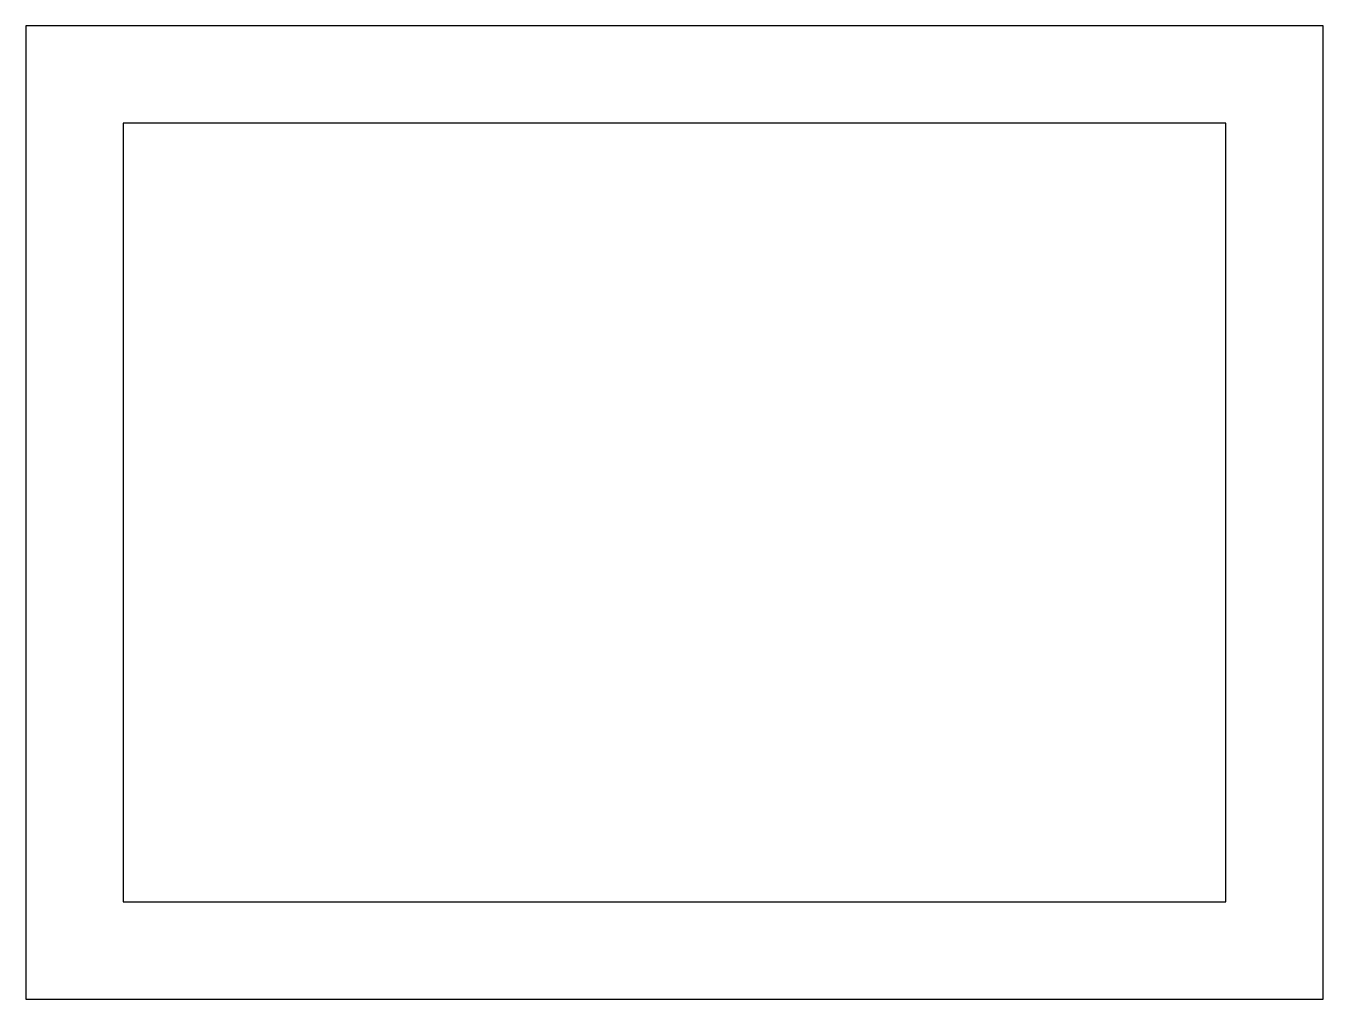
# Model space of a CAD drawing. Extents: x 0 to 200, y 0 to 150.
import ezdxf

# ---------------------------------------------------------------- set-up
doc = ezdxf.new("R2010")
doc.units = 0

msp = doc.modelspace()

# ---------------------------------------------------------------- linework, layer by layer
at = {"layer": 'BOARD_OUTLINE'}
for p, q in [((200, 150), (0, 150)), ((0, 150), (0, 0)), ((200, 0), (200, 150)), ((0, 0), (200, 0))]:
    msp.add_line(p, q, dxfattribs=at)
at = {"layer": 'PATTERN_AREA'}
for p, q in [((185, 135), (15, 135)), ((15, 135), (15, 15)), ((185, 15), (185, 135)), ((15, 15), (185, 15))]:
    msp.add_line(p, q, dxfattribs=at)

doc.saveas('drawing.dxf')
